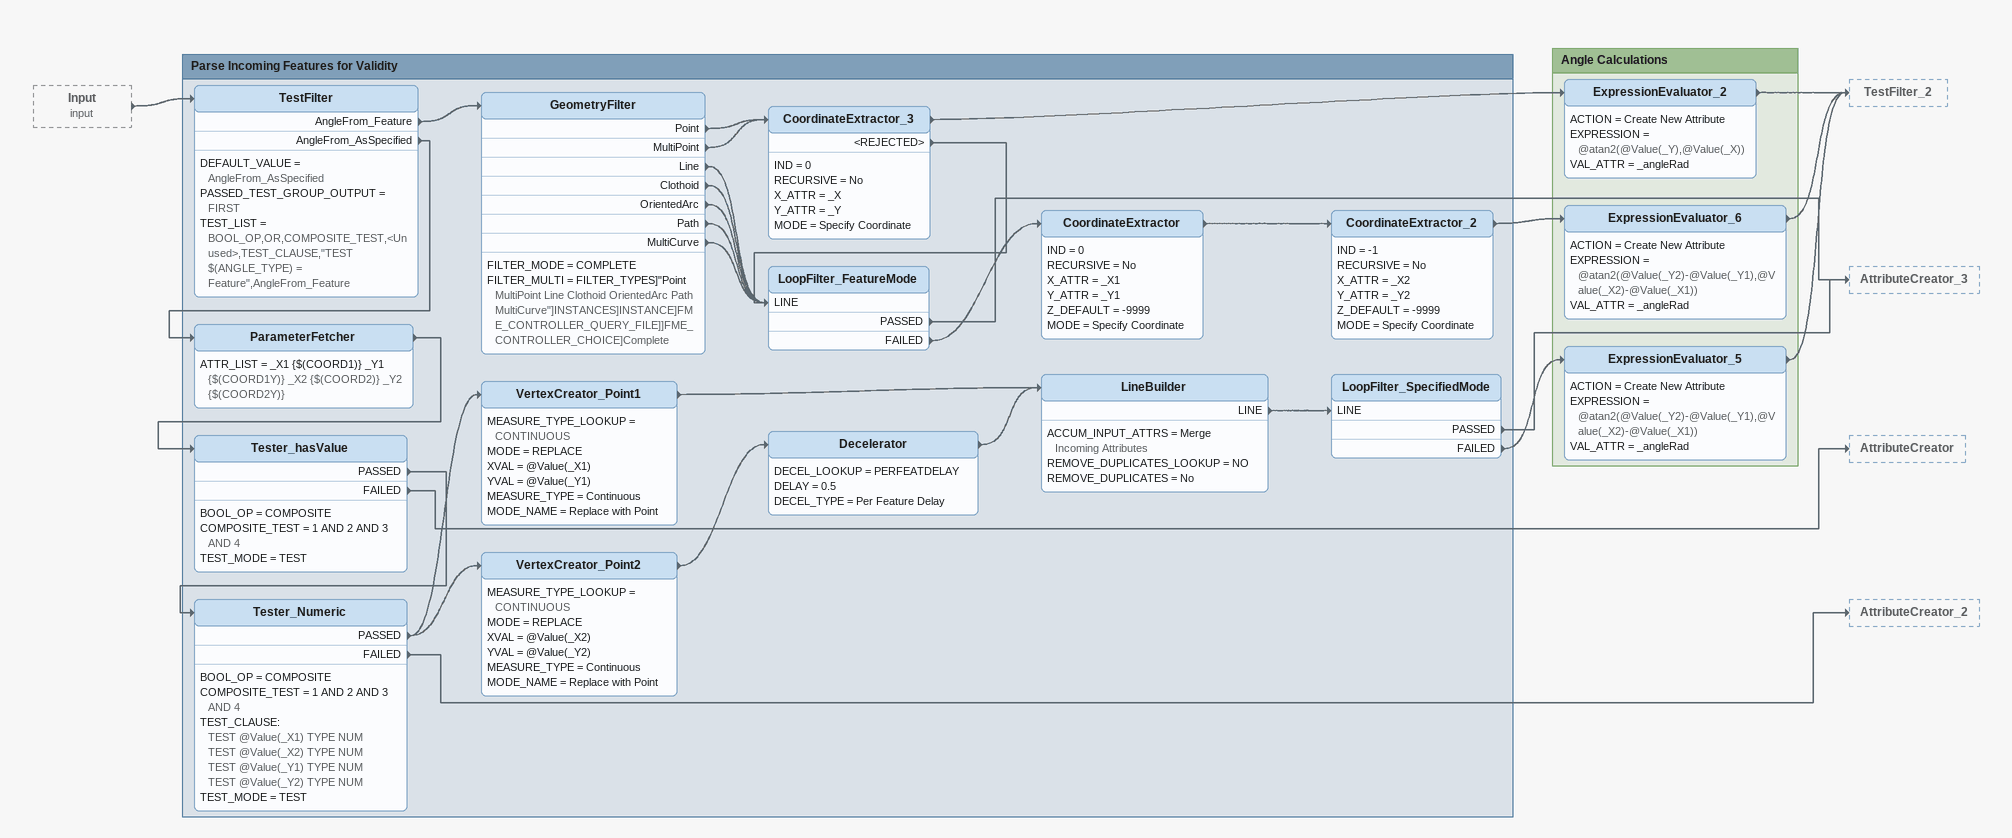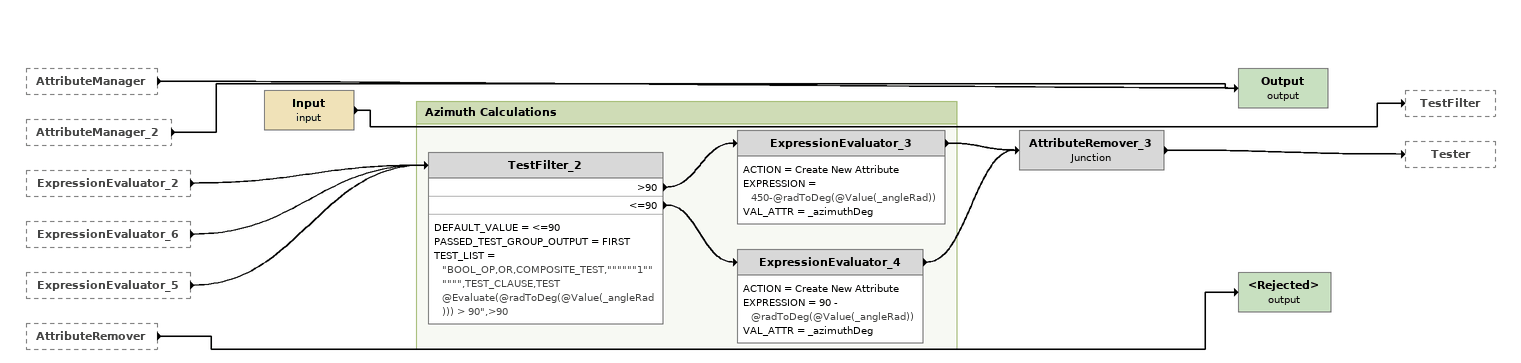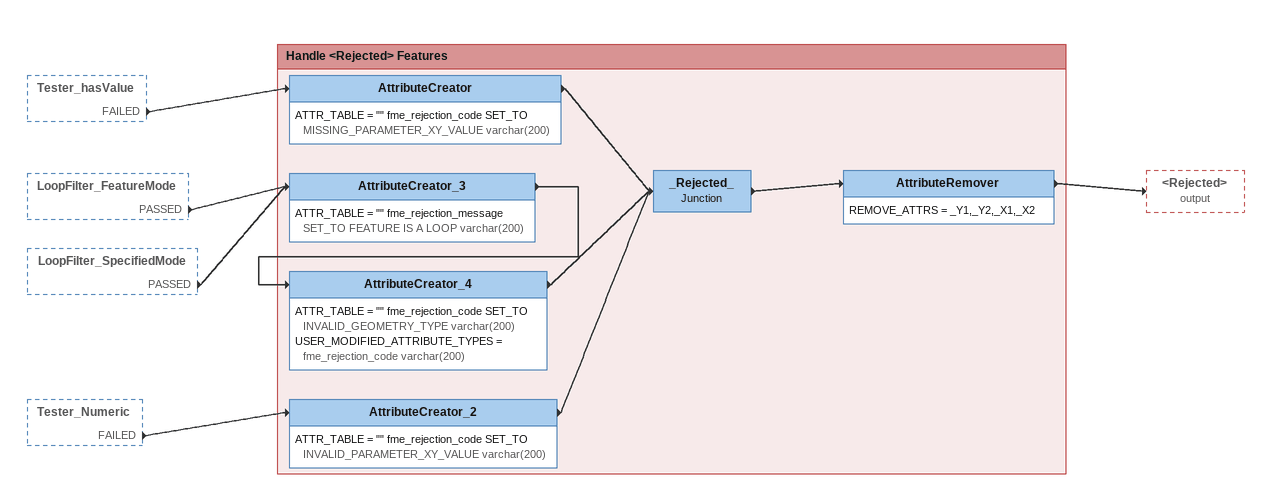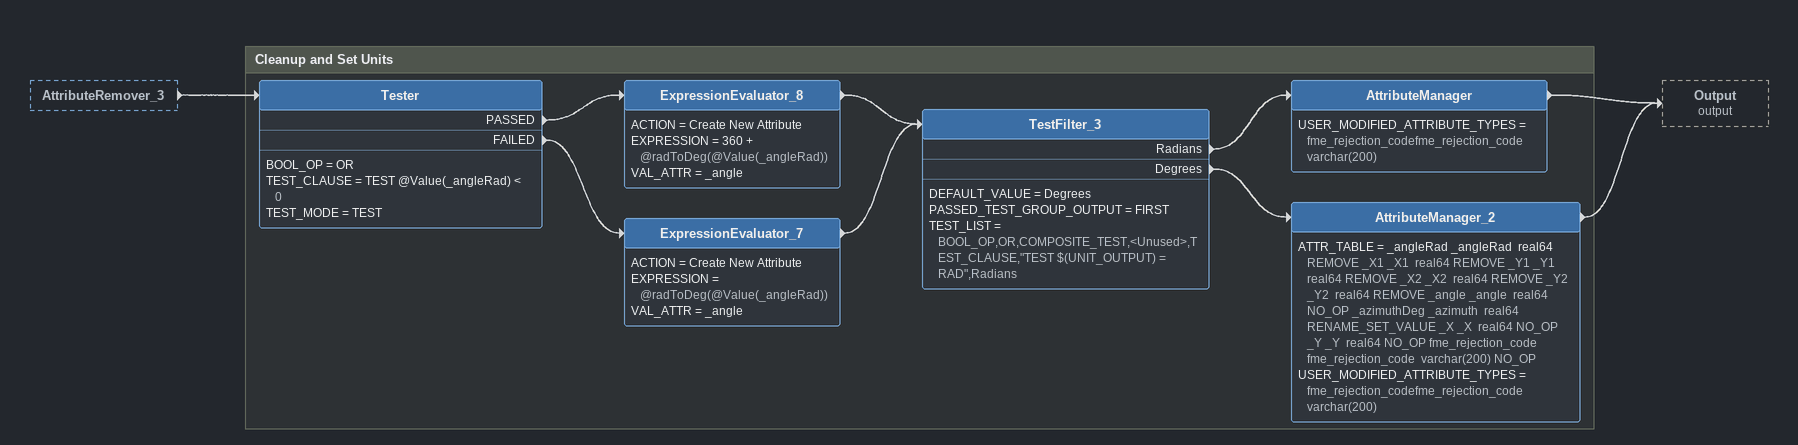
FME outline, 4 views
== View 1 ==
Input (input) [outside]
    -> TestFilter

Bookmark: Parse Incoming Features for Validity
TestFilter
    DEFAULT_VALUE = AngleFrom_AsSpecified
    PASSED_TEST_GROUP_OUTPUT = FIRST
    TEST_LIST = BOOL_OP,OR,COMPOSITE_TEST,<Unused>,TEST_CLAUSE,"TEST $(ANGLE_TYPE) = Feature",AngleFrom_Feature
    AngleFrom_Feature -> GeometryFilter
    AngleFrom_AsSpecified -> ParameterFetcher
GeometryFilter
    FILTER_MODE = COMPLETE
    FILTER_MULTI = FILTER_TYPES]"Point MultiPoint Line Clothoid OrientedArc Path MultiCurve"]INSTANCES]INSTANCE]FME_CONTROLLER_QUERY_FILE]]FME_CONTROLLER_CHOICE]Complete
    Point -> CoordinateExtractor_3
    MultiPoint -> CoordinateExtractor_3
    Line -> LoopFilter_FeatureMode [LINE]
    Clothoid -> LoopFilter_FeatureMode [LINE]
    OrientedArc -> LoopFilter_FeatureMode [LINE]
    Path -> LoopFilter_FeatureMode [LINE]
    MultiCurve -> LoopFilter_FeatureMode [LINE]
CoordinateExtractor_3
    IND = 0
    RECURSIVE = No
    X_ATTR = _X
    Y_ATTR = _Y
    MODE = Specify Coordinate
    -> ExpressionEvaluator_2
    <REJECTED> -> LoopFilter_FeatureMode [LINE]
LoopFilter_FeatureMode
    PASSED -> AttributeCreator_3
    FAILED -> CoordinateExtractor
CoordinateExtractor
    IND = 0
    RECURSIVE = No
    X_ATTR = _X1
    Y_ATTR = _Y1
    Z_DEFAULT = -9999
    MODE = Specify Coordinate
    -> CoordinateExtractor_2
CoordinateExtractor_2
    IND = -1
    RECURSIVE = No
    X_ATTR = _X2
    Y_ATTR = _Y2
    Z_DEFAULT = -9999
    MODE = Specify Coordinate
    -> ExpressionEvaluator_6
ParameterFetcher
    ATTR_LIST = _X1 {$(COORD1)} _Y1 {$(COORD1Y)} _X2 {$(COORD2)} _Y2 {$(COORD2Y)}
    -> Tester_hasValue
Tester_hasValue
    BOOL_OP = COMPOSITE
    COMPOSITE_TEST = 1 AND 2 AND 3 AND 4
    TEST_MODE = TEST
    PASSED -> Tester_Numeric
    FAILED -> AttributeCreator
Tester_Numeric
    BOOL_OP = COMPOSITE
    COMPOSITE_TEST = 1 AND 2 AND 3 AND 4
    TEST_CLAUSE:
      TEST @Value(_X1) TYPE NUM
      TEST @Value(_X2) TYPE NUM
      TEST @Value(_Y1) TYPE NUM
      TEST @Value(_Y2) TYPE NUM
    TEST_MODE = TEST
    PASSED -> VertexCreator_Point1
    PASSED -> VertexCreator_Point2
    FAILED -> AttributeCreator_2
VertexCreator_Point1
    MEASURE_TYPE_LOOKUP = CONTINUOUS
    MODE = REPLACE
    XVAL = @Value(_X1)
    YVAL = @Value(_Y1)
    MEASURE_TYPE = Continuous
    MODE_NAME = Replace with Point
    -> LineBuilder
VertexCreator_Point2
    MEASURE_TYPE_LOOKUP = CONTINUOUS
    MODE = REPLACE
    XVAL = @Value(_X2)
    YVAL = @Value(_Y2)
    MEASURE_TYPE = Continuous
    MODE_NAME = Replace with Point
    -> Decelerator
Decelerator
    DECEL_LOOKUP = PERFEATDELAY
    DELAY = 0.5
    DECEL_TYPE = Per Feature Delay
    -> LineBuilder
LineBuilder
    ACCUM_INPUT_ATTRS = Merge Incoming Attributes
    REMOVE_DUPLICATES_LOOKUP = NO
    REMOVE_DUPLICATES = No
    LINE -> LoopFilter_SpecifiedMode [LINE]
LoopFilter_SpecifiedMode
    PASSED -> AttributeCreator_3
    FAILED -> ExpressionEvaluator_5

Bookmark: Angle Calculations
ExpressionEvaluator_2
    ACTION = Create New Attribute
    EXPRESSION = @atan2(@Value(_Y),@Value(_X))
    VAL_ATTR = _angleRad
    -> TestFilter_2
ExpressionEvaluator_6
    ACTION = Create New Attribute
    EXPRESSION = @atan2(@Value(_Y2)-@Value(_Y1),@Value(_X2)-@Value(_X1))
    VAL_ATTR = _angleRad
    -> TestFilter_2
ExpressionEvaluator_5
    ACTION = Create New Attribute
    EXPRESSION = @atan2(@Value(_Y2)-@Value(_Y1),@Value(_X2)-@Value(_X1))
    VAL_ATTR = _angleRad
    -> TestFilter_2

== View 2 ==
AttributeManager [outside]
    -> Output (output)
AttributeManager_2 [outside]
    -> Output (output)
ExpressionEvaluator_2 [outside]
    -> TestFilter_2
ExpressionEvaluator_6 [outside]
    -> TestFilter_2
ExpressionEvaluator_5 [outside]
    -> TestFilter_2
AttributeRemover [outside]
    -> <Rejected> (output)
Input (input)
    -> TestFilter
AttributeRemover_3: Junction
    -> Tester
Output (output)
<Rejected> (output)

Bookmark: Azimuth Calculations
TestFilter_2
    DEFAULT_VALUE = <=90
    PASSED_TEST_GROUP_OUTPUT = FIRST
    TEST_LIST = "BOOL_OP,OR,COMPOSITE_TEST,""""""1"""""",TEST_CLAUSE,TEST @Evaluate(@radToDeg(@Value(_angleRad))) > 90",>90
    >90 -> ExpressionEvaluator_3
    <=90 -> ExpressionEvaluator_4
ExpressionEvaluator_3
    ACTION = Create New Attribute
    EXPRESSION = 450-@radToDeg(@Value(_angleRad))
    VAL_ATTR = _azimuthDeg
    -> AttributeRemover_3
ExpressionEvaluator_4
    ACTION = Create New Attribute
    EXPRESSION = 90 - @radToDeg(@Value(_angleRad))
    VAL_ATTR = _azimuthDeg
    -> AttributeRemover_3

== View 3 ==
Tester_hasValue [outside]
    FAILED -> AttributeCreator
LoopFilter_FeatureMode [outside]
    PASSED -> AttributeCreator_3
LoopFilter_SpecifiedMode [outside]
    PASSED -> AttributeCreator_3
Tester_Numeric [outside]
    FAILED -> AttributeCreator_2

Bookmark: Handle <Rejected> Features
AttributeCreator_3
    ATTR_TABLE = "" fme_rejection_message SET_TO FEATURE IS A LOOP varchar(200)
    -> AttributeCreator_4
AttributeCreator_4
    ATTR_TABLE = "" fme_rejection_code SET_TO INVALID_GEOMETRY_TYPE varchar(200)
    USER_MODIFIED_ATTRIBUTE_TYPES = fme_rejection_code varchar(200)
    -> _Rejected_
AttributeCreator_2
    ATTR_TABLE = "" fme_rejection_code SET_TO INVALID_PARAMETER_XY_VALUE varchar(200)
    -> _Rejected_
AttributeCreator
    ATTR_TABLE = "" fme_rejection_code SET_TO MISSING_PARAMETER_XY_VALUE varchar(200)
    -> _Rejected_
_Rejected_: Junction
    -> AttributeRemover
AttributeRemover
    REMOVE_ATTRS = _Y1,_Y2,_X1,_X2
    -> <Rejected> (output)

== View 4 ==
AttributeRemover_3 [outside]
    -> Tester

Bookmark: Cleanup and Set Units
Tester
    BOOL_OP = OR
    TEST_CLAUSE = TEST @Value(_angleRad) < 0
    TEST_MODE = TEST
    PASSED -> ExpressionEvaluator_8
    FAILED -> ExpressionEvaluator_7
ExpressionEvaluator_8
    ACTION = Create New Attribute
    EXPRESSION = 360 + @radToDeg(@Value(_angleRad))
    VAL_ATTR = _angle
    -> TestFilter_3
ExpressionEvaluator_7
    ACTION = Create New Attribute
    EXPRESSION = @radToDeg(@Value(_angleRad))
    VAL_ATTR = _angle
    -> TestFilter_3
TestFilter_3
    DEFAULT_VALUE = Degrees
    PASSED_TEST_GROUP_OUTPUT = FIRST
    TEST_LIST = BOOL_OP,OR,COMPOSITE_TEST,<Unused>,TEST_CLAUSE,"TEST $(UNIT_OUTPUT) = RAD",Radians
    Radians -> AttributeManager
    Degrees -> AttributeManager_2
AttributeManager
    USER_MODIFIED_ATTRIBUTE_TYPES = fme_rejection_codefme_rejection_code varchar(200)
    -> Output (output)
AttributeManager_2
    ATTR_TABLE = _angleRad _angleRad  real64 REMOVE _X1 _X1  real64 REMOVE _Y1 _Y1  real64 REMOVE _X2 _X2  real64 REMOVE _Y2 _Y2  real64 REMOVE _angle _angle  real64 NO_OP _azimuthDeg _azimuth  real64 RENAME_SET_VALUE _X _X  real64 NO_OP _Y _Y  real64 NO_OP fme_rejection_code fme_rejection_code  varchar(200) NO_OP
    USER_MODIFIED_ATTRIBUTE_TYPES = fme_rejection_codefme_rejection_code varchar(200)
    -> Output (output)
